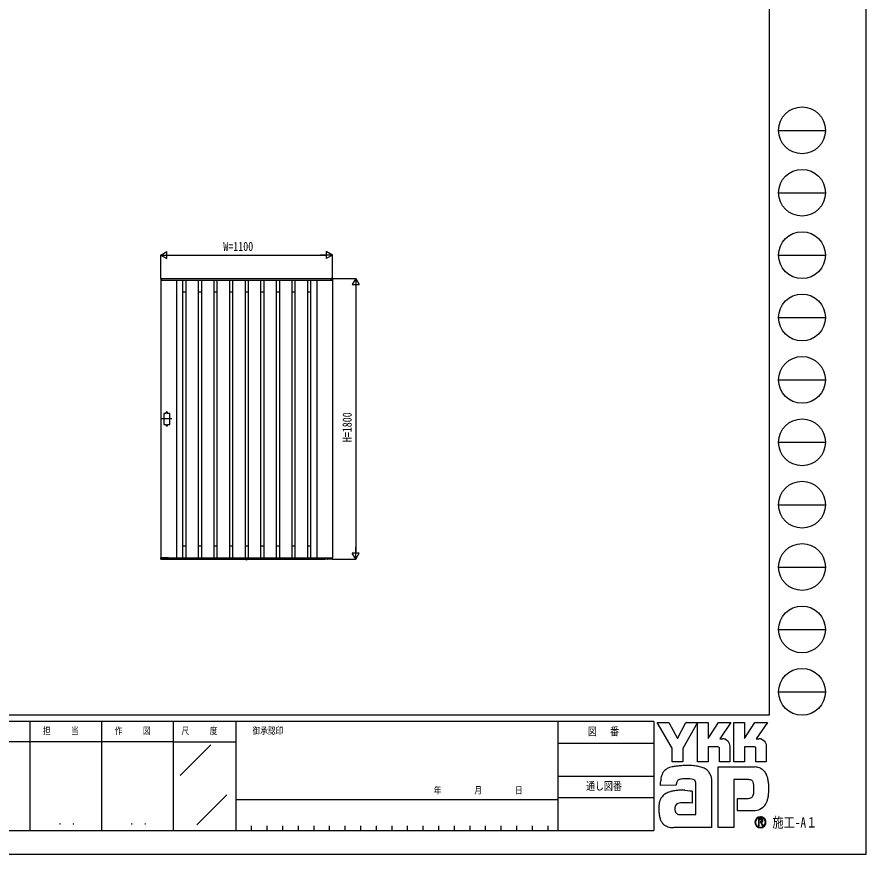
# Model space of a CAD drawing. Units: millimetres, scale not verified. Extents: x -8410 to 8410, y -5940 to 5940.
# Drawn here: x 2968 to 8410, y -5940 to -573 of the extents above; entities that cross this region are included whole.
import ezdxf
from ezdxf.enums import TextEntityAlignment as Align

# ---------------------------------------------------------------- set-up
doc = ezdxf.new("R2010")
doc.units = ezdxf.units.MM
doc.header["$LTSCALE"] = 30
for name, color, linetype in [('0-2_YKK_A1', 4, 'Continuous'), ('0-3_YKK_D', 6, 'Continuous'), ('0-4_YKK_ZWAK', 7, 'Continuous')]:
    doc.layers.add(name, color=color, linetype=linetype)
doc.styles.add('ＭＳ ゴシック', font='')
doc.styles.get('ＭＳ ゴシック').set_extended_font_data('MS Gothic')

msp = doc.modelspace()

# ---------------------------------------------------------------- linework, layer by layer
at = {"layer": '0-2_YKK_A1'}
for p, q in [((3889.54, -2251.37), (3889.54, -2259.5)), ((3890.04, -2260), (3890.04, -4040)), ((3890.04, -2260), (4990.04, -2260)), ((3890.04, -2260), (3896.74, -2260)), ((3890.95, -2249.87), (3896.51, -2249.53)), ((3896.74, -2260), (3896.74, -2260)), ((3897.04, -2250), (4983.04, -2250)), ((3897.04, -2260), (3897.04, -2250)), ((3897.04, -2259.7), (3897.04, -2250.03)), ((3990.04, -2260), (3990.04, -4040)), ((4030.04, -2260), (4030.04, -4040)), ((4050.04, -2260), (4050.04, -4040)), ((4130.04, -2260), (4130.04, -4040)), ((4150.04, -2260), (4150.04, -4040)), ((4230.04, -2260), (4230.04, -4040)), ((4250.04, -2260), (4250.04, -4040)), ((4330.04, -2260), (4330.04, -4040)), ((4350.04, -2260), (4350.04, -4040)), ((4430.04, -2260), (4430.04, -4040)), ((4450.04, -2260), (4450.04, -4040)), ((4530.04, -2260), (4530.04, -4040)), ((4550.04, -2260), (4550.04, -4040)), ((4630.04, -2260), (4630.04, -4040)), ((4650.04, -2260), (4650.04, -4040)), ((4730.04, -2260), (4730.04, -4040)), ((4750.04, -2260), (4750.04, -4040)), ((4830.04, -2260), (4830.04, -4040)), ((4850.04, -2260), (4850.04, -4040)), ((4890.04, -2260), (4890.04, -4040)), ((4983.04, -2260), (4983.04, -2250)), ((4983.04, -2259.7), (4983.04, -2250.03)), ((4990.04, -2260), (4983.34, -2260)), ((4983.34, -2260), (4983.34, -2260)), ((4989.13, -2249.87), (4983.57, -2249.53)), ((4990.04, -2260), (4990.04, -4040)), ((4990.54, -2251.37), (4990.54, -2259.5)), ((4030.04, -2335), (4050.04, -2335)), ((4130.04, -2335), (4150.04, -2335)), ((4230.04, -2335), (4250.04, -2335)), ((4330.04, -2335), (4350.04, -2335)), ((4430.04, -2335), (4450.04, -2335)), ((4530.04, -2335), (4550.04, -2335)), ((4630.04, -2335), (4650.04, -2335)), ((4730.04, -2335), (4750.04, -2335)), ((4830.04, -2335), (4850.04, -2335)), ((3960.54, -3150), (3897.54, -3150)), ((3924.04, -3115), (3924.04, -3110)), ((3934.04, -3115), (3934.04, -3110)), ((3924.04, -3185), (3924.04, -3190)), ((3934.04, -3185), (3934.04, -3190)), ((4030.04, -3965), (4050.04, -3965)), ((4130.04, -3965), (4150.04, -3965)), ((4230.04, -3965), (4250.04, -3965)), ((4330.04, -3965), (4350.04, -3965)), ((4430.04, -3965), (4450.04, -3965)), ((4530.04, -3965), (4550.04, -3965)), ((4630.04, -3965), (4650.04, -3965)), ((4730.04, -3965), (4750.04, -3965)), ((4830.04, -3965), (4850.04, -3965)), ((3890.15, -4050.03), (3889.57, -4040.53)), ((3890.04, -4040), (4990.04, -4040)), ((3939.74, -4040), (3890.07, -4040)), ((3891.4, -4050.5), (3890.65, -4050.5)), ((3891.9, -4050.01), (3891.93, -4048.19)), ((3891.91, -4049.5), (3938.21, -4049.5)), ((3912.83, -4047.9), (3892.25, -4047.9)), ((3913.15, -4048.19), (3913.16, -4049.01)), ((3914.88, -4049.01), (3914.9, -4048.19)), ((3921.87, -4047.9), (3915.21, -4047.9)), ((3922.18, -4048.19), (3922.2, -4049.01)), ((3923.92, -4049.01), (3923.93, -4048.19)), ((3937.87, -4047.9), (3924.25, -4047.9)), ((3934.14, -4047.9), (3934.16, -4049.01)), ((3938.18, -4048.19), (3938.21, -4049.99)), ((3939.54, -4050.48), (3938.71, -4050.48)), ((3940.04, -4040), (3940.04, -4050)), ((3940.04, -4040.3), (3940.04, -4049.98)), ((3940.04, -4050), (4940.04, -4050)), ((4436.13, -4050.5), (4436.22, -4050)), ((4436.13, -4050.5), (4436.3, -4051.47)), ((4436.13, -4050.5), (4443.95, -4050.5)), ((4436.22, -4050), (4443.86, -4050)), ((4440.04, -4054.2), (4440.04, -4050)), ((4443.95, -4050.5), (4443.78, -4051.47)), ((4443.95, -4050.5), (4443.86, -4050)), ((4940.04, -4040), (4940.04, -4050)), ((4940.04, -4040.3), (4940.04, -4049.98)), ((4940.34, -4040), (4990.01, -4040)), ((4940.54, -4050.48), (4941.37, -4050.48)), ((4941.9, -4048.19), (4941.87, -4049.99)), ((4988.17, -4049.5), (4941.87, -4049.5)), ((4942.21, -4047.9), (4955.83, -4047.9)), ((4945.94, -4047.9), (4945.92, -4049.01)), ((4956.16, -4049.01), (4956.15, -4048.19)), ((4957.9, -4048.19), (4957.88, -4049.01)), ((4958.21, -4047.9), (4964.87, -4047.9)), ((4965.2, -4049.01), (4965.18, -4048.19)), ((4966.93, -4048.19), (4966.92, -4049.01)), ((4967.25, -4047.9), (4987.83, -4047.9)), ((4988.18, -4050.01), (4988.15, -4048.19)), ((4988.68, -4050.5), (4989.43, -4050.5)), ((4989.93, -4050.03), (4990.51, -4040.53))]:
    msp.add_line(p, q, dxfattribs=at)
for points in [[(3924.04, -3115), (3910.04, -3115), (3910.04, -3185), (3924.04, -3185)], [(3934.04, -3185), (3948.04, -3185), (3948.04, -3115), (3934.04, -3115)], [(3892.25, -4047.9), (3892.11, -4047.93), (3892.03, -4047.98), (3891.99, -4048.03), (3891.96, -4048.09), (3891.94, -4048.14), (3891.93, -4048.19)], [(3913.15, -4048.19), (3913.14, -4048.15), (3913.13, -4048.1), (3913.11, -4048.05), (3913.08, -4048.01), (3913.03, -4047.96), (3912.95, -4047.92), (3912.83, -4047.9)], [(3915.21, -4047.9), (3915.08, -4047.93), (3915, -4047.98), (3914.95, -4048.03), (3914.92, -4048.09), (3914.91, -4048.14), (3914.9, -4048.19)], [(3922.18, -4048.19), (3922.18, -4048.15), (3922.17, -4048.1), (3922.14, -4048.05), (3922.11, -4048.01), (3922.06, -4047.96), (3921.99, -4047.92), (3921.87, -4047.9)], [(3924.25, -4047.9), (3924.11, -4047.93), (3924.03, -4047.98), (3923.99, -4048.03), (3923.96, -4048.09), (3923.94, -4048.14), (3923.93, -4048.19)], [(3938.18, -4048.19), (3938.18, -4048.15), (3938.17, -4048.1), (3938.14, -4048.05), (3938.11, -4048.01), (3938.06, -4047.96), (3937.99, -4047.92), (3937.87, -4047.9)], [(4437.74, -4052.58), (4438.89, -4050.26), (4440.04, -4049.65)], [(4442.34, -4052.58), (4441.18, -4050.26), (4440.04, -4049.65)], [(4941.9, -4048.19), (4941.9, -4048.15), (4941.91, -4048.1), (4941.94, -4048.05), (4941.97, -4048.01), (4942.02, -4047.96), (4942.09, -4047.92), (4942.21, -4047.9)], [(4955.83, -4047.9), (4955.97, -4047.93), (4956.04, -4047.98), (4956.09, -4048.03), (4956.12, -4048.09), (4956.14, -4048.14), (4956.15, -4048.19)], [(4957.9, -4048.19), (4957.9, -4048.15), (4957.91, -4048.1), (4957.94, -4048.05), (4957.97, -4048.01), (4958.02, -4047.96), (4958.09, -4047.92), (4958.21, -4047.9)], [(4964.87, -4047.9), (4965, -4047.93), (4965.08, -4047.98), (4965.13, -4048.03), (4965.16, -4048.09), (4965.17, -4048.14), (4965.18, -4048.19)], [(4966.93, -4048.19), (4966.94, -4048.15), (4966.95, -4048.1), (4966.97, -4048.05), (4967, -4048.01), (4967.05, -4047.96), (4967.13, -4047.92), (4967.25, -4047.9)], [(4987.83, -4047.9), (4987.97, -4047.93), (4988.04, -4047.98), (4988.09, -4048.03), (4988.12, -4048.09), (4988.14, -4048.14), (4988.15, -4048.19)]]:
    msp.add_lwpolyline(points, dxfattribs=at)
for centre, radius, start, end in [((3891.04, -2251.37), 1.5, 93.5, 180), ((3890.04, -2259.5), 0.5, 180, 270), ((3896.54, -2250.03), 0.5, 0, 93.5), ((3896.74, -2259.7), 0.3, 270, 0), ((4983.54, -2250.03), 0.5, 86.5, 180), ((4983.34, -2259.7), 0.3, 180, 270), ((4989.04, -2251.37), 1.5, 0, 86.5), ((4990.04, -2259.5), 0.5, 270, 0), ((3929.04, -3110), 5, 0, 180), ((3929.04, -3190), 5, 180, 0), ((3890.07, -4040.5), 0.5, 90, 183.5), ((3890.65, -4050), 0.5, 183.5, 269.21081), ((3891.4, -4050), 0.5, 269.18971, 359), ((3913.66, -4049), 0.5, 181, 270), ((3914.38, -4049), 0.5, 270, 359), ((3922.7, -4049), 0.5, 181, 270), ((3923.42, -4049), 0.5, 270, 359), ((3934.66, -4049), 0.5, 181, 270), ((3938.71, -4049.98), 0.5, 181.0014, 270.00152), ((3939.54, -4049.98), 0.5, 270, 0), ((3939.74, -4040.3), 0.3, 0, 90), ((4437.19, -4051.32), 0.9, 190, 239.36409), ((4440.04, -4046.5), 6.5, 239.36409, 300.63591), ((4442.89, -4051.32), 0.9, 300.63591, 350), ((4940.34, -4040.3), 0.3, 90, 180), ((4940.54, -4049.98), 0.5, 180, 270), ((4941.37, -4049.98), 0.5, 269.99848, 358.9986), ((4945.42, -4049), 0.5, 270, 359), ((4956.66, -4049), 0.5, 181, 270), ((4957.38, -4049), 0.5, 270, 359), ((4965.7, -4049), 0.5, 181, 270), ((4966.42, -4049), 0.5, 270, 359), ((4988.68, -4050), 0.5, 181, 270.81029), ((4989.43, -4050), 0.5, 270.78919, 356.5), ((4990.01, -4040.5), 0.5, 356.5, 90)]:
    msp.add_arc(centre, radius, start, end, dxfattribs=at)
at = {"layer": '0-3_YKK_D'}
for p, q in [((3890.04, -2100), (3929.01, -2077.5)), ((3890.04, -2249), (3890.04, -2099)), ((3890.04, -2100), (3929.01, -2122.5)), ((3890.04, -2100), (3967.98, -2100)), ((3929.01, -2122.5), (3929.01, -2077.5)), ((3935.04, -2100), (4945.04, -2100)), ((4990.04, -2100), (4912.1, -2100)), ((4990.04, -2100), (4951.07, -2077.5)), ((4951.07, -2077.5), (4951.07, -2122.5)), ((4990.04, -2100), (4951.07, -2122.5)), ((4990.04, -2249), (4990.04, -2099)), ((4991.04, -2250), (5141.04, -2250)), ((5140.04, -2250), (5117.54, -2288.97)), ((5140.04, -2250), (5162.54, -2288.97)), ((5140.04, -2250), (5140.04, -2327.94)), ((5117.54, -2288.97), (5162.54, -2288.97)), ((5140.04, -2295), (5140.04, -4005)), ((5140.04, -4050), (5140.04, -3972.06)), ((5140.04, -4050), (5117.54, -4011.03)), ((5162.54, -4011.03), (5117.54, -4011.03)), ((5140.04, -4050), (5162.54, -4011.03)), ((4991.04, -4050), (5141.04, -4050))]:
    msp.add_line(p, q, dxfattribs=at)
at = {"layer": '0-4_YKK_ZWAK'}
for p, q in [((7790.04, 5550), (7790.04, -5050)), ((7850.04, -1300), (8150.04, -1300)), ((7850.04, -1700), (8150.04, -1700)), ((7850.04, -2100), (8150.04, -2100)), ((7850.04, -2500), (8150.04, -2500)), ((7850.04, -2900), (8150.04, -2900)), ((7850.04, -3300), (8150.04, -3300)), ((7850.04, -3700), (8150.04, -3700)), ((7850.04, -4100), (8150.04, -4100)), ((7850.04, -4500), (8150.04, -4500)), ((7850.04, -4900), (8150.04, -4900)), ((7790.04, -5050), (-7809.96, -5050)), ((3050.04, -5090), (3050.04, -5790)), ((3510.04, -5090), (3510.04, -5790)), ((3970.04, -5090), (3970.04, -5790)), ((4370.04, -5090), (3970.04, -5090)), ((6435.04, -5090), (4370.04, -5090)), ((4370.04, -5090), (4370.04, -5790)), ((6435.04, -5090), (6435.04, -5790)), ((7050.04, -5090), (6435.04, -5090)), ((7050.04, -5090), (7050.04, -5790)), ((3970.04, -5220), (2590.04, -5220)), ((3970.04, -5220), (4370.04, -5220)), ((4014.21, -5436.58), (4210.07, -5240.72)), ((6435.04, -5230), (7050.04, -5230)), ((6435.04, -5440), (7050.04, -5440)), ((4121.34, -5751.98), (4313.78, -5559.54)), ((4370.04, -5590), (6435.04, -5590)), ((7050.04, -5580), (6435.04, -5580)), ((4470.04, -5760), (4470.04, -5790)), ((4570.04, -5760), (4570.04, -5790)), ((4670.04, -5760), (4670.04, -5790)), ((4770.04, -5760), (4770.04, -5790)), ((4870.04, -5760), (4870.04, -5790)), ((4970.04, -5760), (4970.04, -5790)), ((5070.04, -5760), (5070.04, -5790)), ((5170.04, -5760), (5170.04, -5790)), ((5270.04, -5760), (5270.04, -5790)), ((5370.04, -5760), (5370.04, -5790)), ((5470.04, -5760), (5470.04, -5790)), ((5570.04, -5760), (5570.04, -5790)), ((5670.04, -5760), (5670.04, -5790)), ((5770.04, -5760), (5770.04, -5790)), ((5870.04, -5760), (5870.04, -5790)), ((5970.04, -5760), (5970.04, -5790)), ((6070.04, -5760), (6070.04, -5790)), ((6170.04, -5760), (6170.04, -5790)), ((6270.04, -5760), (6270.04, -5790)), ((6370.04, -5760), (6370.04, -5790)), ((7733.35, -5767.96), (7733.35, -5767.96)), ((2590.04, -5790), (3970.04, -5790)), ((3970.04, -5790), (4370.04, -5790)), ((4370.04, -5790), (6435.04, -5790)), ((6435.04, -5790), (7050.04, -5790))]:
    msp.add_line(p, q, dxfattribs=at)
for points in [[(-8410, -5940), (8410, -5940), (8410, 5940), (-8410, 5940)], [(7072.04, -5096), (7145.66, -5096), (7200.94, -5200.2), (7256.08, -5096), (7329.75, -5096), (7235.34, -5263.98), (7235.34, -5348.27), (7168.19, -5348.27), (7168.19, -5261.71)]]:
    msp.add_lwpolyline(points, close=True, dxfattribs=at)
for points in [[(3970.04, -5090), (2590.04, -5090), (2590.04, -5790)], [(7461.09, -5253.22), (7397.54, -5253.22), (7397.54, -5348.19), (7329.83, -5348.19), (7329.83, -5096), (7397.54, -5096), (7397.54, -5199.17), (7464.14, -5096), (7543.68, -5096), (7472.32, -5200.42), (7474.85, -5200.42), (7477.64, -5200.42), (7480.51, -5200.42), (7483.26, -5200.42), (7485.73, -5200.42), (7487.72, -5200.42), (7489.05, -5200.42), (7489.53, -5200.42)], [(7695.02, -5253.22), (7631.54, -5253.22), (7631.54, -5348.27), (7563.79, -5348.27), (7563.79, -5096), (7631.54, -5096), (7631.54, -5199.17), (7698.06, -5096), (7777.61, -5096), (7706.25, -5200.42), (7708.8, -5200.42), (7711.61, -5200.42), (7714.47, -5200.42), (7717.23, -5200.42), (7719.68, -5200.42), (7721.66, -5200.42), (7722.98, -5200.42), (7723.46, -5200.42)], [(7509.01, -5204.43), (7517.1, -5209.04), (7523.95, -5215.07), (7529.45, -5222.24), (7533.51, -5230.3), (7536.02, -5238.99), (7536.88, -5248.07), (7536.88, -5348.44), (7470.82, -5348.44), (7470.82, -5262.82)], [(7742.96, -5204.43), (7751.07, -5209.04), (7757.95, -5215.07), (7763.48, -5222.24), (7767.56, -5230.3), (7770.09, -5238.99), (7770.96, -5248.07), (7770.96, -5348.27), (7704.75, -5348.27), (7704.75, -5262.82)], [(7657.74, -5463.01), (7562.39, -5463.01), (7562.39, -5770), (7462.46, -5770), (7462.46, -5381.58), (7694.7, -5381.58)], [(7415.42, -5438.33), (7418.25, -5449.8), (7419.86, -5462.09), (7420.37, -5475.17), (7420.37, -5770), (7179.1, -5770)], [(7757.43, -5409.02), (7763.94, -5417.25), (7768.83, -5425.22), (7772.23, -5432.43)], [(7209.59, -5464.62), (7204.95, -5467.24), (7201.32, -5470.44), (7198.58, -5474.17), (7196.58, -5478.39), (7195.21, -5483.06), (7194.32, -5488.14), (7193.78, -5493.58), (7193.46, -5499.33), (7093.49, -5499.58), (7093.78, -5485.91), (7094.34, -5470.54)], [(7247.89, -5531.05), (7266.81, -5532.3), (7281.69, -5533.97), (7291.42, -5535.53), (7294.91, -5536.47), (7294.91, -5612.95), (7283.84, -5611.78), (7271.71, -5611.12), (7259.29, -5610.87), (7247.37, -5610.9), (7236.74, -5611.12), (7228.17, -5611.42), (7222.45, -5611.68), (7220.37, -5611.78), (7211.72, -5613.36), (7204.27, -5615.84), (7198, -5619.22), (7192.93, -5623.54), (7189.05, -5628.79), (7186.37, -5635.01), (7184.87, -5642.2), (7184.57, -5650.38), (7185.52, -5659.38), (7187.44, -5666.81), (7190.19, -5672.83), (7193.65, -5677.58), (7197.72, -5681.19), (7202.27, -5683.81), (7207.17, -5685.58), (7212.32, -5686.65), (7318.52, -5686.65), (7318.52, -5490.15), (7318.56, -5486.25), (7318.35, -5482.44), (7317.85, -5478.77), (7317, -5475.29), (7315.72, -5472.05), (7313.97, -5469.09), (7311.67, -5466.48), (7308.78, -5464.25)], [(7308.78, -5464.25), (7302.55, -5461.8), (7292.59, -5459.73), (7279.88, -5458.2), (7265.41, -5457.39), (7250.17, -5457.45), (7235.13, -5458.57)], [(7691.65, -5521.99), (7691.53, -5509.26), (7690.92, -5497.8), (7689.48, -5487.72), (7686.87, -5479.19)], [(7749.13, -5641.94), (7739.9, -5649.11), (7730.29, -5654.75), (7720.37, -5658.96), (7710.2, -5661.84), (7699.87, -5663.49), (7689.44, -5664.02), (7586.72, -5664.02), (7586.72, -5583.33), (7644.64, -5583.33), (7655.32, -5583.18), (7664.71, -5582.27), (7672.77, -5579.9)], [(7749.21, -5725.19), (7749.16, -5724.02), (7749.02, -5722.89), (7748.77, -5721.81), (7748.44, -5720.78), (7748.01, -5719.8), (7747.48, -5718.88), (7746.87, -5718.02), (7746.16, -5717.22), (7745.23, -5716.41), (7744.21, -5715.69), (7743.08, -5715.08), (7741.86, -5714.58), (7740.56, -5714.19), (7739.17, -5713.91), (7737.7, -5713.74), (7736.16, -5713.69), (7721, -5713.69), (7721, -5758.28), (7725.58, -5758.28), (7725.58, -5718.23), (7736.16, -5718.23), (7737.25, -5718.27), (7738.27, -5718.38), (7739.24, -5718.55), (7740.13, -5718.8), (7740.94, -5719.11), (7741.69, -5719.49), (7742.35, -5719.94), (7742.93, -5720.44)], [(7744.72, -5725.19), (7744.44, -5727.34), (7743.67, -5729.03), (7742.52, -5730.31), (7741.09, -5731.25), (7739.49, -5731.89), (7737.81, -5732.28), (7736.16, -5732.48), (7734.66, -5732.53), (7730.69, -5732.53), (7732.69, -5735.94), (7745.79, -5758.43), (7751.03, -5758.43), (7738.4, -5736.78), (7739.58, -5736.55), (7740.71, -5736.25), (7741.78, -5735.89), (7742.79, -5735.46), (7743.74, -5734.98), (7744.62, -5734.43), (7745.43, -5733.82), (7746.16, -5733.15)]]:
    msp.add_lwpolyline(points, dxfattribs=at)
for centre in [(8000.04, -1300), (8000.04, -1700), (8000.04, -2100), (8000.04, -2500), (8000.04, -2900), (8000.04, -3300), (8000.04, -3700), (8000.04, -4100), (8000.04, -4500), (8000.04, -4900)]:
    msp.add_circle(centre, 150, dxfattribs=at)
for centre, radius, start, end in [((7489.63, -5250.38), 49.95, 78.26798, 90.11215), ((7490.35, -5246.74), 46.25, 66.19963, 78.22058), ((7723.56, -5250.47), 50.04, 78.27851, 90.10826), ((7724.25, -5246.96), 46.47, 66.2483, 78.23226), ((7461.45, -5262.59), 9.38, 358.57817, 92.1683), ((7695.42, -5262.54), 9.33, 358.29941, 92.43455), ((7179.43, -5471.49), 90.56, 108.37421, 122.42809), ((7194.59, -5525.38), 146.5, 100.93159, 107.35499), ((7244.11, -5765.63), 391.8, 97.86054, 101.37938), ((7267.36, -5927.16), 554.99, 94.90201, 97.9576), ((7268.94, -5940.09), 568, 91.6169, 94.94971), ((7266.74, -5848.12), 476.01, 87.51794, 91.66439), ((7272.92, -5715.55), 343.3, 81.92631, 87.59083), ((7291.17, -5590.46), 216.88, 73.67137, 82.05943), ((7318.25, -5499.84), 122.3, 60.60528, 73.9085), ((7690.91, -5488.43), 106.91, 78.73198, 87.96551), ((7694.04, -5472.4), 90.58, 69.03034, 78.69541), ((7214.08, -5471.73), 119.36, 163.48385, 171.57982), ((7183.21, -5462.58), 87.16, 152.2125, 163.4865), ((7169.87, -5455.68), 72.15, 138.03852, 152.12015), ((7169.86, -5456.02), 72.36, 122.60463, 137.83438), ((7329.34, -5477.73), 97.61, 52.17347, 59.90542), ((7339.25, -5464.9), 81.39, 43.55042, 52.14561), ((7344.71, -5459.62), 73.79, 34.48659, 43.50182), ((7344.75, -5459.5), 73.7, 25.58915, 34.43128), ((7338.19, -5462.58), 80.94, 17.43089, 25.54591), ((7696.97, -5464.6), 82.25, 59.39484, 68.9885), ((7698.32, -5462.23), 79.52, 50.3012, 59.3616), ((7697.83, -5462.79), 80.27, 42.05209, 50.28551), ((7658.18, -5485.62), 125.84, 14.76267, 25.00486), ((7275.61, -5480.92), 181.57, 171.55622, 176.72493), ((7235.98, -5527.26), 67.97, 102.4979, 112.84632), ((7249.13, -5583.99), 126.2, 96.37207, 102.75341), ((7658.28, -5512.02), 49.01, 77.94572, 90.63794), ((7662.54, -5492.03), 28.57, 60.20991, 77.92418), ((7665.3, -5486.84), 22.7, 39.8078, 59.75378), ((7661.42, -5489.81), 27.58, 22.65544, 39.38165), ((7581, -5506.66), 205.84, 7.9139, 14.95041), ((7503.91, -5517.87), 283.74, 2.54376, 8.01251), ((7181.23, -5645.15), 107.73, 112.58838, 120.58162), ((7193.99, -5675.8), 140.93, 106.61303, 112.59024), ((7214.05, -5743.23), 211.28, 99.87193, 106.59825), ((7225.29, -5806.54), 275.59, 94.78469, 99.91711), ((7230.76, -5869.54), 338.82, 90.80099, 94.81812), ((7231.59, -5916.45), 385.74, 87.57779, 90.82714), ((7584.99, -5533.52), 106.22, 347.14308, 355.40008), ((7464.41, -5523.15), 227.25, 355.2339, 0.29193), ((7472.34, -5521), 315.35, 352.8937, 357.82206), ((7459.73, -5520.19), 327.99, 357.76419, 2.60674), ((7184.91, -5632.58), 101.81, 153.89178, 164.94341), ((7169.86, -5625.34), 85.1, 142.04688, 153.80771), ((7166.95, -5623.26), 81.53, 130.60221, 141.94427), ((7171.75, -5629.03), 89.03, 120.60724, 130.53081), ((7663.44, -5558.86), 23.02, 293.91672, 314.09376), ((7660.3, -5556.09), 27.2, 314.78099, 333.92928), ((7640.1, -5546.28), 49.66, 334.00676, 347.34989), ((7626.81, -5550.23), 157.95, 339.22498, 347.31457), ((7538.3, -5529.59), 248.83, 347.15166, 352.97565), ((7276.27, -5646.97), 194.58, 174.55588, 182.47272), ((7384.99, -5645.26), 303.3, 181.90948, 187.89042), ((7217.96, -5641.39), 136.01, 164.97537, 174.56739), ((7682.46, -5566.77), 100.47, 311.57033, 318.66243), ((7670.83, -5556.57), 115.94, 318.67367, 325.29112), ((7700.72, -5578.85), 78.7, 326.23251, 339.61931), ((7257.39, -5663.21), 174.43, 187.80471, 196.36971), ((7190.01, -5683.12), 104.18, 196.3102, 208.20993), ((7733.4, -5736.38), 35.28, 90.09157, 179.92363), ((7733.27, -5736.09), 31.31, 89.86602, 135.149), ((7733.4, -5736.31), 35.22, 44.93442, 90.08536), ((7733.41, -5736.33), 31.55, 45.03108, 90.11509), ((7733.68, -5736.2), 34.94, 359.78949, 45.13288), ((7160.67, -5698.73), 70.94, 208.29777, 223.35561), ((7154.05, -5704.55), 62.13, 223.64205, 239.63663), ((7159.54, -5694.56), 73.53, 239.8785, 253.65355), ((7169.6, -5660.02), 109.51, 253.69102, 263.74909), ((7733.19, -5736.42), 35.07, 179.86065, 225.14399), ((7733.05, -5736.47), 31.25, 179.75513, 225.29722), ((7733.18, -5736.27), 31.37, 134.8007, 180.12175), ((7733.36, -5736.42), 35.18, 224.94536, 269.98445), ((7733.29, -5736.75), 31.21, 224.62822, 270.10973), ((7733.35, -5736.25), 35.36, 269.98802, 314.93777), ((7733.3, -5736.28), 31.68, 270.09072, 359.90926), ((7738.02, -5725.01), 6.71, 358.3894, 42.86139), ((7738.15, -5725.51), 11.07, 316.37674, 1.6565), ((7733.43, -5736.34), 31.54, 0.00643, 45.07115), ((7733.59, -5736.48), 35.03, 314.92572, 0.23508), ((7178.12, -5584.19), 185.81, 263.68487, 270.30455)]:
    msp.add_arc(centre, radius, start, end, dxfattribs=at)

# ---------------------------------------------------------------- texts
at = {"layer": '0-3_YKK_D', "style": 'ＭＳ ゴシック', "width": 0.8}
msp.add_text('W=1100', height=58.65, dxfattribs=at).set_placement((4290.71, -2091), align=Align.BOTTOM_LEFT)
msp.add_text('H=1800', height=58.65, rotation=90, dxfattribs=at).set_placement((5131.04, -3299.33), align=Align.BOTTOM_LEFT)
at = {"layer": '0-4_YKK_ZWAK', "style": 'ＭＳ ゴシック', "width": 0.8}
for s, height, p in [('担     当', 43.99, (3134.44, -5185)), ('作     図', 43.99, (3594.44, -5185)), ('尺     度', 43.99, (4022.84, -5185)), ('御承認印', 43.99, (4478.28, -5185)), ('図\u3000 番', 51.32, (6626.81, -5195)), ('通し図番', 51.32, (6615.61, -5545)), ('年        月        日', 43.99, (5639.81, -5566.43)), ('施工-A１', 65.98, (7810.04, -5790)), ('． ．', 51.83, (3230, -5768.7)), ('． ．', 51.83, (3690, -5768.7))]:
    msp.add_text(s, height=height, dxfattribs=at).set_placement(p, align=Align.BOTTOM_LEFT)

doc.saveas('drawing.dxf')
